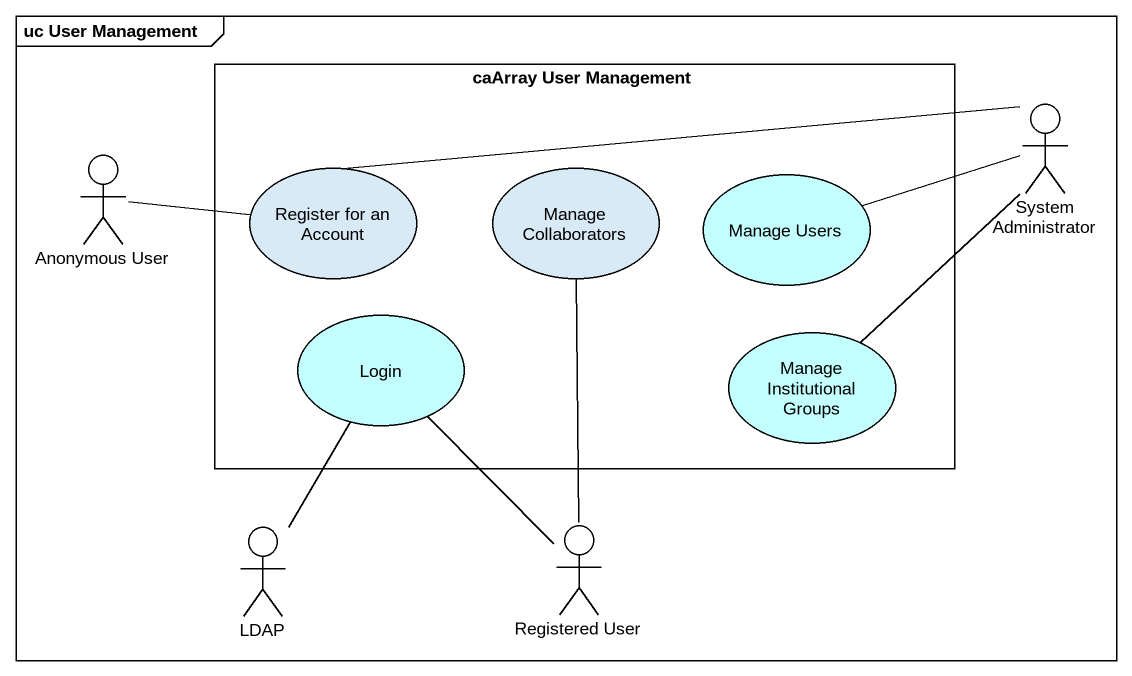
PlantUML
@startuml
mainframe uc User Management
rectangle "caArray User Management" as caArray_User_Management {
  usecase "Register for an Account" as Register_for_an_Account
  usecase "Manage Collaborators" as Manage_Collaborators
  usecase "Manage Users" as Manage_Users #C4FFFF
  usecase Login #C4FFFF
  usecase "Manage Institutional Groups" as Manage_Institutional_Groups #C4FFFF
}
actor "System Administrator" as System_Administrator
actor "Anonymous User" as Anonymous_User
actor LDAP
actor "Registered User" as Registered_User
System_Administrator -left- Register_for_an_Account
System_Administrator -left- Manage_Users
System_Administrator -- Manage_Institutional_Groups
Anonymous_User -right- Register_for_an_Account
Login -- LDAP
Registered_User -up- Manage_Collaborators
Registered_User -up- Login
@enduml
